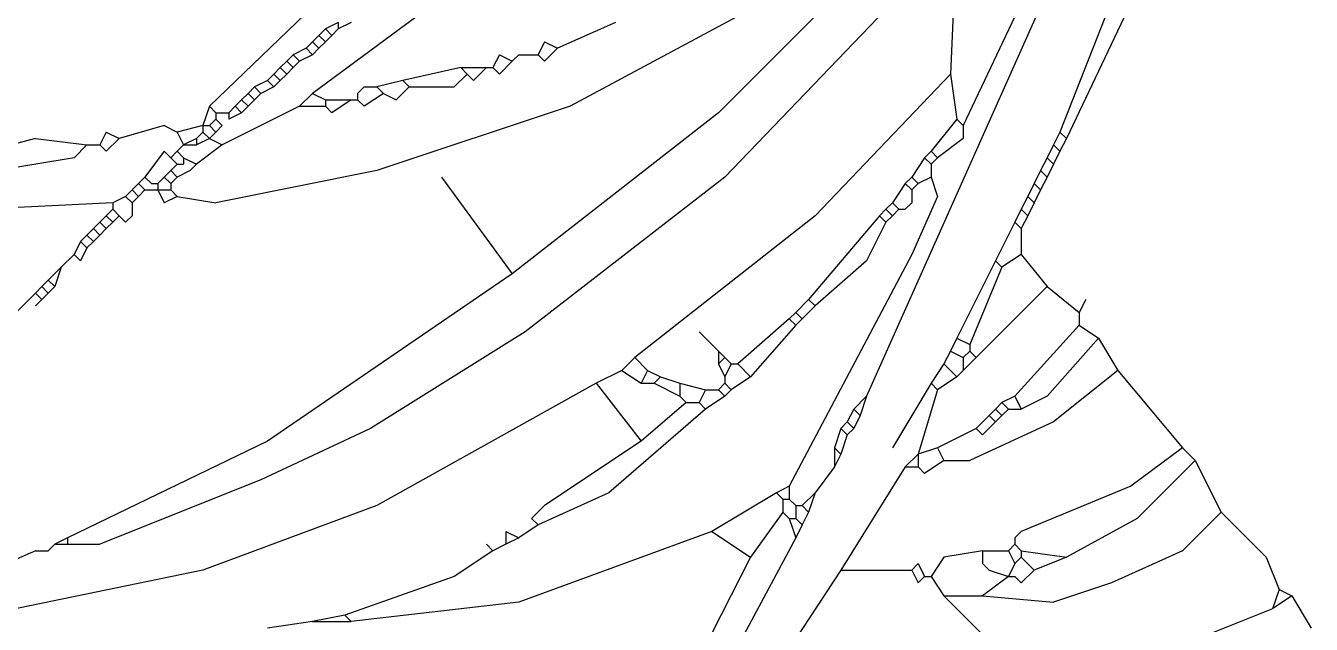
# Model space of a CAD drawing. Extents: x 48 to 798, y 36 to 754.
# Drawn here: x 163 to 362.5, y 189.1 to 282 of the extents above; entities that cross this region are included whole.
import ezdxf

# ---------------------------------------------------------------- set-up
doc = ezdxf.new("R2010")
doc.units = 0
doc.header["$MEASUREMENT"] = 0
doc.layers.add('Layer5', color=5, linetype='CONTINUOUS')

msp = doc.modelspace()

# ---------------------------------------------------------------- linework, layer by layer
at = {"layer": 'Layer5'}
for p, q in [((352.5, 323.5), (324.5, 264.5)), ((341.5, 311.5), (323.5, 265.5)), ((330.5, 307.5), (293.5, 224.5)), ((253.5, 305.5), (207.5, 271.5)), ((324.5, 300.5), (308.5, 266.5)), ((307.5, 297.5), (306.5, 274.5)), ((218.5, 295.5), (191.5, 269.5)), ((295.5, 293.5), (270.5, 268.5)), ((275.5, 284.5), (247.5, 269.5)), ((296.5, 284.5), (271.5, 258.5)), ((209.5, 281.5), (208.5, 280.5)), ((211.5, 282.5), (209.5, 281.5)), ((209.5, 281.5), (210.5, 280.5)), ((211.5, 281.5), (210.5, 280.5)), ((211.5, 282.5), (211.5, 281.5)), ((213.5, 282.5), (211.5, 281.5)), ((254.5, 282.5), (245.5, 278.5)), ((207.5, 279.5), (206.5, 278.5)), ((208.5, 280.5), (207.5, 279.5)), ((207.5, 279.5), (208.5, 278.5)), ((208.5, 280.5), (209.5, 279.5)), ((209.5, 279.5), (208.5, 278.5)), ((210.5, 280.5), (209.5, 279.5)), ((243.5, 279.5), (242.5, 277.5)), ((243.5, 279.5), (245.5, 278.5)), ((204.5, 277.5), (203.5, 276.5)), ((206.5, 278.5), (204.5, 277.5)), ((204.5, 277.5), (205.5, 276.5)), ((207.5, 277.5), (205.5, 276.5)), ((206.5, 278.5), (207.5, 277.5)), ((208.5, 278.5), (207.5, 277.5)), ((236.5, 277.5), (235.5, 275.5)), ((236.5, 277.5), (238.5, 276.5)), ((239.5, 277.5), (238.5, 276.5)), ((239.5, 277.5), (241.5, 277.5)), ((239.5, 277.5), (241.5, 277.5)), ((241.5, 277.5), (242.5, 277.5)), ((242.5, 277.5), (243.5, 276.5)), ((245.5, 278.5), (243.5, 276.5)), ((202.5, 275.5), (201.5, 274.5)), ((203.5, 276.5), (202.5, 275.5)), ((202.5, 275.5), (203.5, 274.5)), ((203.5, 276.5), (204.5, 275.5)), ((204.5, 275.5), (203.5, 274.5)), ((205.5, 276.5), (204.5, 275.5)), ((230.5, 275.5), (221.5, 273.5)), ((230.5, 275.5), (231.5, 274.5)), ((230.5, 275.5), (234.5, 275.5)), ((234.5, 275.5), (232.5, 273.5)), ((234.5, 275.5), (235.5, 275.5)), ((235.5, 275.5), (236.5, 274.5)), ((238.5, 276.5), (236.5, 274.5)), ((200.5, 273.5), (198.5, 272.5)), ((201.5, 274.5), (200.5, 273.5)), ((200.5, 273.5), (201.5, 272.5)), ((201.5, 274.5), (202.5, 273.5)), ((202.5, 273.5), (201.5, 272.5)), ((203.5, 274.5), (202.5, 273.5)), ((221.5, 273.5), (217.5, 272.5)), ((221.5, 273.5), (222.5, 272.5)), ((231.5, 274.5), (229.5, 272.5)), ((231.5, 274.5), (232.5, 273.5)), ((306.5, 274.5), (285.5, 252.5)), ((306.5, 274.5), (307.5, 267.5)), ((197.5, 271.5), (196.5, 270.5)), ((198.5, 272.5), (197.5, 271.5)), ((197.5, 271.5), (198.5, 270.5)), ((198.5, 272.5), (199.5, 271.5)), ((199.5, 271.5), (198.5, 270.5)), ((201.5, 272.5), (199.5, 271.5)), ((207.5, 271.5), (205.5, 269.5)), ((207.5, 271.5), (209.5, 270.5)), ((215.5, 272.5), (214.5, 271.5)), ((214.5, 271.5), (214.5, 270.5)), ((215.5, 272.5), (217.5, 272.5)), ((218.5, 271.5), (215.5, 269.5)), ((217.5, 272.5), (218.5, 271.5)), ((218.5, 271.5), (220.5, 270.5)), ((222.5, 272.5), (220.5, 270.5)), ((222.5, 272.5), (229.5, 272.5)), ((191.5, 269.5), (190.5, 266.5)), ((191.5, 269.5), (192.5, 268.5)), ((205.5, 269.5), (193.5, 263.5)), ((195.5, 269.5), (194.5, 268.5)), ((196.5, 270.5), (195.5, 269.5)), ((195.5, 269.5), (196.5, 268.5)), ((196.5, 270.5), (197.5, 269.5)), ((197.5, 269.5), (196.5, 268.5)), ((198.5, 270.5), (197.5, 269.5)), ((205.5, 269.5), (209.5, 269.5)), ((209.5, 270.5), (209.5, 269.5)), ((209.5, 270.5), (213.5, 270.5)), ((209.5, 269.5), (210.5, 268.5)), ((213.5, 270.5), (210.5, 268.5)), ((213.5, 270.5), (214.5, 270.5)), ((214.5, 270.5), (215.5, 269.5)), ((247.5, 269.5), (217.5, 259.5)), ((192.5, 267.5), (191.5, 266.5)), ((192.5, 268.5), (192.5, 267.5)), ((192.5, 268.5), (194.5, 268.5)), ((192.5, 267.5), (193.5, 266.5)), ((194.5, 268.5), (194.5, 267.5)), ((196.5, 268.5), (194.5, 267.5)), ((270.5, 268.5), (238.5, 243.5)), ((307.5, 267.5), (303.5, 262.5)), ((307.5, 267.5), (308.5, 266.5)), ((175.5, 265.5), (174.5, 263.5)), ((175.5, 265.5), (177.5, 264.5)), ((184.5, 266.5), (177.5, 264.5)), ((184.5, 266.5), (186.5, 265.5)), ((190.5, 266.5), (186.5, 265.5)), ((186.5, 265.5), (187.5, 263.5)), ((190.5, 265.5), (189.5, 264.5)), ((190.5, 266.5), (190.5, 265.5)), ((190.5, 266.5), (191.5, 266.5)), ((190.5, 265.5), (191.5, 264.5)), ((191.5, 266.5), (192.5, 265.5)), ((192.5, 265.5), (191.5, 264.5)), ((193.5, 266.5), (192.5, 265.5)), ((308.5, 266.5), (308.5, 264.5)), ((323.5, 265.5), (322.5, 263.5)), ((323.5, 265.5), (324.5, 264.5)), ((164.5, 264.5), (145.5, 259.5)), ((164.5, 264.5), (172.5, 263.5)), ((172.5, 263.5), (170.5, 261.5)), ((172.5, 263.5), (174.5, 263.5)), ((174.5, 263.5), (175.5, 262.5)), ((177.5, 264.5), (175.5, 262.5)), ((187.5, 263.5), (186.5, 262.5)), ((189.5, 264.5), (187.5, 263.5)), ((187.5, 263.5), (189.5, 263.5)), ((191.5, 264.5), (189.5, 263.5)), ((189.5, 264.5), (189.5, 263.5)), ((193.5, 263.5), (189.5, 260.5)), ((191.5, 264.5), (193.5, 263.5)), ((308.5, 264.5), (304.5, 261.5)), ((322.5, 263.5), (321.5, 261.5)), ((322.5, 263.5), (323.5, 262.5)), ((324.5, 264.5), (323.5, 262.5)), ((170.5, 261.5), (146.5, 257.5)), ((184.5, 262.5), (181.5, 258.5)), ((184.5, 262.5), (185.5, 261.5)), ((186.5, 262.5), (185.5, 261.5)), ((185.5, 261.5), (186.5, 260.5)), ((186.5, 262.5), (187.5, 261.5)), ((187.5, 261.5), (189.5, 260.5)), ((187.5, 261.5), (187.5, 260.5)), ((302.5, 261.5), (300.5, 258.5)), ((303.5, 262.5), (302.5, 261.5)), ((302.5, 261.5), (303.5, 260.5)), ((303.5, 262.5), (304.5, 261.5)), ((304.5, 261.5), (303.5, 260.5)), ((321.5, 261.5), (320.5, 259.5)), ((321.5, 261.5), (322.5, 260.5)), ((323.5, 262.5), (322.5, 260.5)), ((185.5, 259.5), (184.5, 258.5)), ((186.5, 260.5), (185.5, 259.5)), ((185.5, 259.5), (186.5, 258.5)), ((186.5, 260.5), (187.5, 260.5)), ((188.5, 259.5), (186.5, 258.5)), ((189.5, 260.5), (188.5, 259.5)), ((217.5, 259.5), (192.5, 254.5)), ((303.5, 260.5), (303.5, 258.5)), ((320.5, 259.5), (319.5, 257.5)), ((320.5, 259.5), (321.5, 258.5)), ((322.5, 260.5), (321.5, 258.5)), ((180.5, 257.5), (179.5, 256.5)), ((181.5, 258.5), (180.5, 257.5)), ((180.5, 257.5), (181.5, 256.5)), ((181.5, 258.5), (182.5, 257.5)), ((182.5, 257.5), (183.5, 257.5)), ((184.5, 258.5), (183.5, 257.5)), ((183.5, 257.5), (183.5, 256.5)), ((184.5, 258.5), (185.5, 257.5)), ((186.5, 258.5), (185.5, 257.5)), ((185.5, 257.5), (185.5, 256.5)), ((227.5, 258.5), (238.5, 243.5)), ((271.5, 258.5), (240.5, 234.5)), ((299.5, 257.5), (297.5, 254.5)), ((300.5, 258.5), (299.5, 257.5)), ((299.5, 257.5), (300.5, 256.5)), ((300.5, 258.5), (301.5, 257.5)), ((301.5, 257.5), (300.5, 256.5)), ((303.5, 258.5), (301.5, 257.5)), ((303.5, 258.5), (304.5, 255.5)), ((319.5, 257.5), (318.5, 255.5)), ((319.5, 257.5), (320.5, 256.5)), ((321.5, 258.5), (320.5, 256.5)), ((178.5, 255.5), (176.5, 254.5)), ((179.5, 256.5), (178.5, 255.5)), ((178.5, 255.5), (179.5, 254.5)), ((179.5, 256.5), (180.5, 255.5)), ((180.5, 255.5), (179.5, 254.5)), ((181.5, 256.5), (180.5, 255.5)), ((181.5, 256.5), (182.5, 256.5)), ((182.5, 256.5), (183.5, 256.5)), ((183.5, 256.5), (184.5, 254.5)), ((183.5, 256.5), (185.5, 256.5)), ((186.5, 255.5), (184.5, 254.5)), ((185.5, 256.5), (186.5, 255.5)), ((186.5, 255.5), (192.5, 254.5)), ((300.5, 256.5), (300.5, 254.5)), ((304.5, 255.5), (300.5, 246.5)), ((318.5, 255.5), (317.5, 253.5)), ((318.5, 255.5), (319.5, 254.5)), ((320.5, 256.5), (319.5, 254.5)), ((176.5, 254.5), (135.5, 252.5)), ((176.5, 253.5), (175.5, 252.5)), ((176.5, 254.5), (176.5, 253.5)), ((176.5, 253.5), (177.5, 252.5)), ((179.5, 254.5), (179.5, 252.5)), ((296.5, 253.5), (295.5, 252.5)), ((297.5, 254.5), (296.5, 253.5)), ((296.5, 253.5), (297.5, 252.5)), ((297.5, 254.5), (298.5, 253.5)), ((298.5, 253.5), (297.5, 252.5)), ((298.5, 253.5), (299.5, 253.5)), ((300.5, 254.5), (299.5, 253.5)), ((317.5, 253.5), (316.5, 251.5)), ((317.5, 253.5), (318.5, 252.5)), ((319.5, 254.5), (318.5, 252.5)), ((174.5, 251.5), (173.5, 250.5)), ((175.5, 252.5), (174.5, 251.5)), ((174.5, 251.5), (175.5, 250.5)), ((175.5, 252.5), (176.5, 251.5)), ((176.5, 251.5), (175.5, 250.5)), ((177.5, 252.5), (176.5, 251.5)), ((177.5, 252.5), (178.5, 251.5)), ((179.5, 252.5), (178.5, 251.5)), ((285.5, 252.5), (257.5, 230.5)), ((295.5, 252.5), (284.5, 239.5)), ((296.5, 251.5), (293.5, 245.5)), ((295.5, 252.5), (296.5, 251.5)), ((297.5, 252.5), (296.5, 251.5)), ((316.5, 251.5), (313.5, 245.5)), ((316.5, 251.5), (317.5, 250.5)), ((318.5, 252.5), (317.5, 250.5)), ((172.5, 249.5), (171.5, 248.5)), ((173.5, 250.5), (172.5, 249.5)), ((172.5, 249.5), (173.5, 248.5)), ((173.5, 250.5), (174.5, 249.5)), ((174.5, 249.5), (173.5, 248.5)), ((175.5, 250.5), (174.5, 249.5)), ((317.5, 250.5), (317.5, 246.5)), ((171.5, 248.5), (170.5, 246.5)), ((171.5, 248.5), (172.5, 247.5)), ((172.5, 247.5), (171.5, 245.5)), ((173.5, 248.5), (172.5, 247.5)), ((170.5, 246.5), (168.5, 244.5)), ((170.5, 246.5), (171.5, 245.5)), ((300.5, 246.5), (281.5, 210.5)), ((293.5, 245.5), (285.5, 238.5)), ((313.5, 245.5), (307.5, 233.5)), ((313.5, 245.5), (314.5, 244.5)), ((317.5, 246.5), (314.5, 244.5)), ((317.5, 246.5), (321.5, 241.5)), ((168.5, 244.5), (166.5, 242.5)), ((168.5, 244.5), (167.5, 241.5)), ((238.5, 243.5), (200.5, 217.5)), ((314.5, 244.5), (309.5, 232.5)), ((165.5, 241.5), (164.5, 240.5)), ((166.5, 242.5), (165.5, 241.5)), ((165.5, 241.5), (166.5, 240.5)), ((166.5, 242.5), (167.5, 241.5)), ((167.5, 241.5), (166.5, 240.5)), ((321.5, 241.5), (310.5, 230.5)), ((321.5, 241.5), (326.5, 237.5)), ((164.5, 240.5), (161.5, 237.5)), ((164.5, 240.5), (165.5, 239.5)), ((165.5, 239.5), (164.5, 238.5)), ((166.5, 240.5), (165.5, 239.5)), ((284.5, 239.5), (282.5, 237.5)), ((284.5, 239.5), (285.5, 238.5)), ((327.5, 239.5), (326.5, 237.5)), ((282.5, 237.5), (281.5, 236.5)), ((282.5, 237.5), (283.5, 236.5)), ((285.5, 238.5), (283.5, 236.5)), ((326.5, 237.5), (326.5, 235.5)), ((281.5, 236.5), (273.5, 229.5)), ((282.5, 235.5), (275.5, 227.5)), ((281.5, 236.5), (282.5, 235.5)), ((283.5, 236.5), (282.5, 235.5)), ((326.5, 235.5), (316.5, 224.5)), ((326.5, 235.5), (329.5, 233.5)), ((240.5, 234.5), (216.5, 219.5)), ((267.5, 234.5), (270.5, 231.5)), ((307.5, 233.5), (306.5, 231.5)), ((307.5, 233.5), (309.5, 232.5)), ((329.5, 233.5), (321.5, 224.5)), ((329.5, 233.5), (332.5, 228.5)), ((270.5, 231.5), (270.5, 229.5)), ((270.5, 231.5), (271.5, 230.5)), ((306.5, 231.5), (305.5, 229.5)), ((306.5, 231.5), (308.5, 230.5)), ((309.5, 231.5), (308.5, 230.5)), ((309.5, 232.5), (309.5, 231.5)), ((309.5, 231.5), (310.5, 230.5)), ((257.5, 230.5), (255.5, 228.5)), ((257.5, 230.5), (259.5, 228.5)), ((271.5, 230.5), (270.5, 229.5)), ((270.5, 229.5), (271.5, 227.5)), ((271.5, 230.5), (272.5, 229.5)), ((272.5, 229.5), (271.5, 227.5)), ((272.5, 229.5), (273.5, 229.5)), ((273.5, 229.5), (275.5, 227.5)), ((305.5, 229.5), (303.5, 226.5)), ((305.5, 229.5), (307.5, 227.5)), ((310.5, 230.5), (308.5, 228.5)), ((308.5, 230.5), (308.5, 228.5)), ((255.5, 228.5), (251.5, 226.5)), ((255.5, 228.5), (258.5, 226.5)), ((259.5, 228.5), (258.5, 226.5)), ((259.5, 228.5), (261.5, 227.5)), ((261.5, 227.5), (260.5, 226.5)), ((261.5, 227.5), (264.5, 226.5)), ((271.5, 227.5), (271.5, 226.5)), ((275.5, 227.5), (272.5, 225.5)), ((307.5, 227.5), (304.5, 225.5)), ((308.5, 228.5), (307.5, 227.5)), ((332.5, 228.5), (322.5, 220.5)), ((332.5, 228.5), (342.5, 216.5)), ((251.5, 226.5), (217.5, 207.5)), ((251.5, 226.5), (258.5, 217.5)), ((258.5, 226.5), (260.5, 226.5)), ((260.5, 226.5), (264.5, 224.5)), ((264.5, 226.5), (264.5, 225.5)), ((264.5, 226.5), (268.5, 225.5)), ((264.5, 225.5), (264.5, 224.5)), ((268.5, 225.5), (267.5, 223.5)), ((268.5, 225.5), (270.5, 225.5)), ((271.5, 226.5), (270.5, 225.5)), ((270.5, 225.5), (271.5, 224.5)), ((271.5, 226.5), (272.5, 225.5)), ((272.5, 225.5), (271.5, 224.5)), ((303.5, 226.5), (297.5, 216.5)), ((304.5, 225.5), (301.5, 215.5)), ((303.5, 226.5), (304.5, 225.5)), ((265.5, 223.5), (258.5, 217.5)), ((264.5, 224.5), (265.5, 223.5)), ((265.5, 223.5), (267.5, 223.5)), ((267.5, 223.5), (268.5, 222.5)), ((271.5, 224.5), (268.5, 222.5)), ((293.5, 224.5), (291.5, 222.5)), ((293.5, 224.5), (292.5, 221.5)), ((314.5, 223.5), (313.5, 222.5)), ((316.5, 224.5), (314.5, 223.5)), ((314.5, 223.5), (315.5, 222.5)), ((316.5, 224.5), (317.5, 222.5)), ((321.5, 224.5), (317.5, 222.5)), ((268.5, 222.5), (253.5, 209.5)), ((291.5, 222.5), (290.5, 220.5)), ((291.5, 222.5), (292.5, 221.5)), ((292.5, 221.5), (291.5, 219.5)), ((312.5, 221.5), (310.5, 219.5)), ((313.5, 222.5), (312.5, 221.5)), ((312.5, 221.5), (313.5, 220.5)), ((313.5, 222.5), (314.5, 221.5)), ((314.5, 221.5), (313.5, 220.5)), ((315.5, 222.5), (314.5, 221.5)), ((315.5, 222.5), (317.5, 222.5)), ((216.5, 219.5), (199.5, 211.5)), ((289.5, 219.5), (288.5, 216.5)), ((290.5, 220.5), (289.5, 219.5)), ((289.5, 219.5), (290.5, 218.5)), ((290.5, 220.5), (291.5, 219.5)), ((291.5, 219.5), (290.5, 218.5)), ((310.5, 219.5), (304.5, 216.5)), ((322.5, 220.5), (309.5, 214.5)), ((310.5, 219.5), (311.5, 218.5)), ((313.5, 220.5), (311.5, 218.5)), ((200.5, 217.5), (169.5, 202.5)), ((258.5, 217.5), (243.5, 207.5)), ((290.5, 218.5), (289.5, 215.5)), ((288.5, 216.5), (289.5, 215.5)), ((288.5, 216.5), (288.5, 213.5)), ((289.5, 215.5), (288.5, 213.5)), ((301.5, 215.5), (299.5, 213.5)), ((304.5, 216.5), (301.5, 215.5)), ((301.5, 215.5), (301.5, 213.5)), ((304.5, 216.5), (305.5, 214.5)), ((342.5, 216.5), (334.5, 210.5)), ((342.5, 216.5), (344.5, 214.5)), ((288.5, 213.5), (285.5, 209.5)), ((299.5, 213.5), (289.5, 197.5)), ((299.5, 213.5), (301.5, 213.5)), ((301.5, 213.5), (302.5, 212.5)), ((305.5, 214.5), (302.5, 212.5)), ((305.5, 214.5), (309.5, 214.5)), ((344.5, 214.5), (335.5, 205.5)), ((344.5, 214.5), (348.5, 206.5)), ((199.5, 211.5), (174.5, 201.5)), ((253.5, 209.5), (242.5, 204.5)), ((279.5, 209.5), (269.5, 203.5)), ((281.5, 210.5), (279.5, 209.5)), ((279.5, 209.5), (280.5, 208.5)), ((281.5, 210.5), (281.5, 208.5)), ((285.5, 209.5), (283.5, 207.5)), ((285.5, 209.5), (284.5, 206.5)), ((334.5, 210.5), (317.5, 203.5)), ((217.5, 207.5), (190.5, 197.5)), ((243.5, 207.5), (241.5, 205.5)), ((280.5, 208.5), (281.5, 208.5)), ((280.5, 208.5), (280.5, 206.5)), ((281.5, 208.5), (282.5, 207.5)), ((282.5, 207.5), (283.5, 207.5)), ((282.5, 207.5), (282.5, 205.5)), ((283.5, 207.5), (284.5, 206.5)), ((241.5, 205.5), (242.5, 204.5)), ((280.5, 206.5), (275.5, 199.5)), ((280.5, 206.5), (281.5, 205.5)), ((281.5, 205.5), (282.5, 202.5)), ((281.5, 205.5), (282.5, 205.5)), ((282.5, 205.5), (283.5, 204.5)), ((284.5, 206.5), (283.5, 204.5)), ((335.5, 205.5), (324.5, 199.5)), ((348.5, 206.5), (342.5, 200.5)), ((348.5, 206.5), (355.5, 199.5)), ((237.5, 203.5), (239.5, 202.5)), ((237.5, 203.5), (237.5, 201.5)), ((242.5, 204.5), (239.5, 202.5)), ((269.5, 203.5), (239.5, 192.5)), ((269.5, 203.5), (275.5, 199.5)), ((283.5, 204.5), (282.5, 202.5)), ((317.5, 203.5), (316.5, 202.5)), ((167.5, 201.5), (166.5, 200.5)), ((169.5, 202.5), (167.5, 201.5)), ((167.5, 201.5), (169.5, 201.5)), ((169.5, 202.5), (169.5, 201.5)), ((169.5, 201.5), (174.5, 201.5)), ((234.5, 201.5), (235.5, 200.5)), ((237.5, 201.5), (235.5, 200.5)), ((239.5, 202.5), (237.5, 201.5)), ((282.5, 202.5), (267.5, 174.5)), ((316.5, 201.5), (315.5, 200.5)), ((316.5, 202.5), (316.5, 201.5)), ((316.5, 201.5), (317.5, 200.5)), ((164.5, 200.5), (155.5, 196.5)), ((164.5, 200.5), (166.5, 200.5)), ((164.5, 200.5), (166.5, 200.5)), ((235.5, 200.5), (229.5, 196.5)), ((275.5, 199.5), (254.5, 158.5)), ((305.5, 199.5), (303.5, 196.5)), ((311.5, 200.5), (305.5, 199.5)), ((311.5, 200.5), (315.5, 200.5)), ((311.5, 200.5), (311.5, 198.5)), ((315.5, 200.5), (316.5, 198.5)), ((317.5, 199.5), (316.5, 198.5)), ((317.5, 200.5), (324.5, 199.5)), ((317.5, 200.5), (317.5, 199.5)), ((317.5, 199.5), (319.5, 197.5)), ((324.5, 199.5), (319.5, 197.5)), ((342.5, 200.5), (331.5, 195.5)), ((355.5, 199.5), (357.5, 194.5)), ((301.5, 198.5), (300.5, 197.5)), ((301.5, 198.5), (302.5, 196.5)), ((311.5, 198.5), (312.5, 197.5)), ((316.5, 198.5), (315.5, 196.5)), ((190.5, 197.5), (156.5, 190.5)), ((229.5, 196.5), (212.5, 190.5)), ((289.5, 197.5), (268.5, 165.5)), ((289.5, 197.5), (300.5, 197.5)), ((300.5, 197.5), (301.5, 195.5)), ((302.5, 196.5), (301.5, 195.5)), ((302.5, 196.5), (303.5, 196.5)), ((303.5, 196.5), (305.5, 193.5)), ((315.5, 196.5), (311.5, 193.5)), ((312.5, 197.5), (315.5, 196.5)), ((315.5, 196.5), (316.5, 196.5)), ((316.5, 196.5), (317.5, 195.5)), ((319.5, 197.5), (317.5, 195.5)), ((331.5, 195.5), (322.5, 192.5)), ((357.5, 194.5), (356.5, 191.5)), ((357.5, 194.5), (359.5, 193.5)), ((239.5, 192.5), (213.5, 189.5)), ((305.5, 193.5), (311.5, 193.5)), ((305.5, 193.5), (311.5, 187.5)), ((311.5, 193.5), (322.5, 192.5)), ((359.5, 193.5), (356.5, 191.5)), ((359.5, 193.5), (362.5, 188.5)), ((212.5, 190.5), (207.5, 189.5)), ((212.5, 190.5), (213.5, 189.5)), ((356.5, 191.5), (341.5, 185.5)), ((207.5, 189.5), (200.5, 188.5)), ((207.5, 189.5), (213.5, 189.5))]:
    msp.add_line(p, q, dxfattribs=at)

doc.saveas('drawing.dxf')
